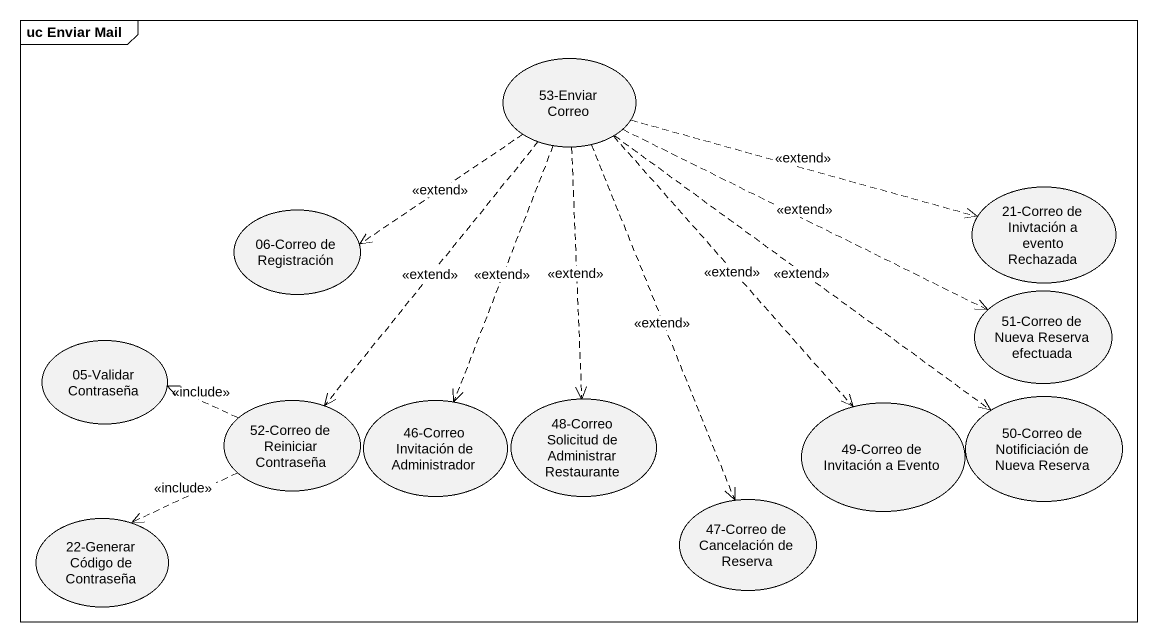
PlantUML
@startuml
mainframe uc Enviar Mail
usecase "53-Enviar Correo" as u53_Enviar_Correo
usecase "06-Correo de Registración" as u06_Correo_de_Registración
usecase "21-Correo de Inivtación a evento Rechazada" as u21_Correo_de_Inivtación_a
usecase "05-Validar Contraseña" as u05_Validar_Contraseña
usecase "51-Correo de Nueva Reserva efectuada" as u51_Correo_de_Nueva_Reserva
usecase "52-Correo de Reiniciar Contraseña" as u52_Correo_de_Reiniciar
usecase "46-Correo Invitación de Administrador" as u46_Correo_Invitación_de
usecase "48-Correo Solicitud de Administrar Restaurante" as u48_Correo_Solicitud_de
usecase "50-Correo de Notificiación de Nueva Reserva" as u50_Correo_de_Notificiación
usecase "49-Correo de Invitación a Evento" as u49_Correo_de_Invitación_a
usecase "47-Correo de Cancelación de Reserva" as u47_Correo_de_Cancelación_de
usecase "22-Generar Código de Contraseña" as u22_Generar_Código_de
u53_Enviar_Correo .left.> u06_Correo_de_Registración : <<extend>>
u53_Enviar_Correo .right.> u21_Correo_de_Inivtación_a : <<extend>>
u53_Enviar_Correo .right.> u51_Correo_de_Nueva_Reserva : <<extend>>
u53_Enviar_Correo ..> u52_Correo_de_Reiniciar : <<extend>>
u53_Enviar_Correo ..> u46_Correo_Invitación_de : <<extend>>
u53_Enviar_Correo ..> u48_Correo_Solicitud_de : <<extend>>
u53_Enviar_Correo ..> u50_Correo_de_Notificiación : <<extend>>
u53_Enviar_Correo ..> u49_Correo_de_Invitación_a : <<extend>>
u53_Enviar_Correo ..> u47_Correo_de_Cancelación_de : <<extend>>
u52_Correo_de_Reiniciar .left.> u05_Validar_Contraseña : <<include>>
u52_Correo_de_Reiniciar ..> u22_Generar_Código_de : <<include>>
@enduml
